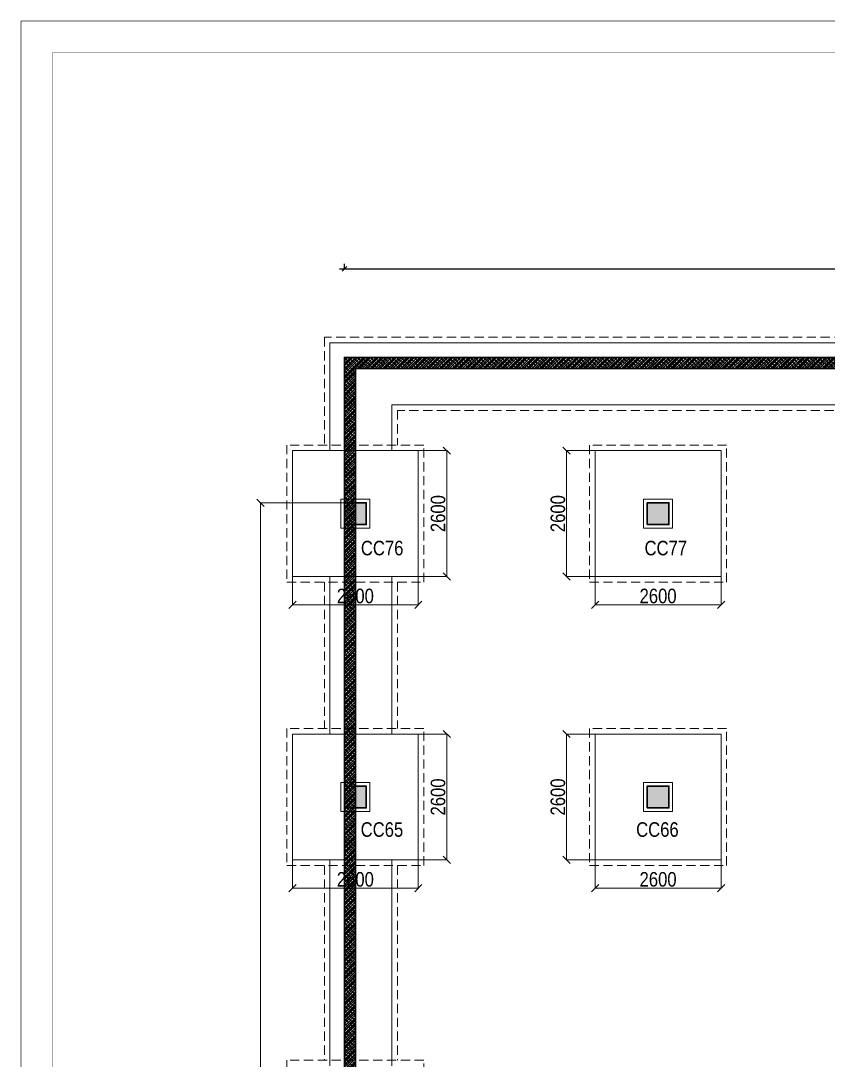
# Model space of a CAD drawing. Header units: millimetres. Extents: x 1112055 to 3390982, y -148532 to 766891.
# Drawn here: x 1923595 to 1940265, y 362096 to 383554 of the extents above; entities that cross this region are included whole.
import ezdxf

# ---------------------------------------------------------------- set-up
doc = ezdxf.new("R2010")
doc.units = ezdxf.units.MM
doc.header["$PDMODE"] = 35
doc.header["$PDSIZE"] = -25
doc.linetypes.add('Hidden', pattern=[9.525, 6.35, -3.175])
for name, color, linetype, lineweight in [('A_COL', 5, 'Continuous', 25), ('A_COL BASEMENT', 1, 'Continuous', 25), ('A_R.C.C', 5, 'Continuous', 25), ('B COL. NO.', 3, 'Continuous', 20), ('B FINAL COLUMN', 1, 'Continuous', 30), ('B FOOTING', 49, 'Continuous', 20), ('B FOOTING DIM', 234, 'Continuous', 9), ('B HATCH', 250, 'Continuous', 0), ('B P.C.C', 251, 'Continuous', 0), ('B TITLE BLOCK', 250, 'Continuous', 0)]:
    doc.layers.add(name, color=color, linetype=linetype, lineweight=lineweight)
for name, color, linetype, lineweight, true_color in [('A_COL HATCH', 7, 'Continuous', 0, 0xc0c0c0), ('A_R.C.C HATCH', 7, 'Continuous', 0, 0xc0c0c0), ('B Pedestal', 7, 'Continuous', 9, 0x5c8948), ('B-COL HT', 7, 'Continuous', 0, 0x4e4f45)]:
    doc.layers.add(name, color=color, linetype=linetype, lineweight=lineweight, true_color=true_color)
doc.styles.add('Cali', font='calibri.ttf')
doc.styles.add('SWINC', font='swissc.ttf')
doc.dimstyles.new('1.100', dxfattribs={"dimtxt": 200, "dimasz": 100, "dimexe": 100, "dimexo": 100, "dimgap": 100, "dimtad": 1, "dimdec": 0, "dimzin": 0, "dimdsep": 46, "dimtxsty": 'Cali', "dimblk": 'OBLIQUE', "dimcen": 0, "dimdle": 100, "dimclrd": 256, "dimclre": 256, "dimclrt": 3, "dimadec": 0, "dimazin": 0, "dimtfac": 1, "dimtdec": 0, "dimtofl": 0, "dimtmove": 1, "dimatfit": 0, "dimfxl": 100, "dimfxlon": 1, "dimtolj": 1, "dimtzin": 0, "dimlwd": -1, "dimlwe": -1, "dimarcsym": 0})
doc.dimstyles.new('BHOOMI', dxfattribs={"dimtxt": 230, "dimasz": 150, "dimexe": 10, "dimexo": 0, "dimgap": 25, "dimtad": 1, "dimdec": 0, "dimzin": 0, "dimdsep": 46, "dimtxsty": 'SWINC', "dimblk": 'OBLIQUE', "dimcen": 0.09, "dimclrd": 250, "dimclre": 250, "dimclrt": 256, "dimaunit": 1, "dimadec": 3, "dimazin": 0, "dimtfac": 1, "dimtdec": 0, "dimtofl": 0, "dimtmove": 1, "dimatfit": 3, "dimfxl": 100, "dimtolj": 1, "dimtzin": 0, "dimlwd": 9, "dimlwe": 5, "dimarcsym": 0})

# ---------------------------------------------------------------- blocks, each defined once
blk = doc.blocks.new('A$C4824')
at = {"layer": 'A_R.C.C HATCH'}
h = blk.add_hatch(dxfattribs=at)
h.set_pattern_fill('ANSI31', color=256, scale=300, style=0)
h.set_pattern_definition([(45, (33068.957, -102038.65), (-26.516504, 26.516504), [])])
h.paths.add_polyline_path([(37226, 109791), (32724, 109791), (32724, 109205), (0, 109205), (0, 0), (50920, 0), (50920, 39880), (63550, 39880), (63550, 113021), (37226, 112559)])
h.paths.add_polyline_path([(48260, 112523), (44975, 112465), (44975, 109245), (48260, 109244)], flags=16)
h.paths.add_polyline_path([(42405, 109791), (42405, 112420), (37456, 112333), (37456, 109791)], flags=0)
h.paths.add_polyline_path([(42635, 106355), (44065, 106355), (44065, 112449), (42635, 112424)], flags=0)
h.paths.add_polyline_path([(44745, 112461), (44282, 112453), (44282, 99895), (28740, 99895), (28740, 100125), (44065, 100125), (44065, 106125), (28740, 106125), (28740, 106355), (42405, 106355), (42405, 109561), (32954, 109561), (32954, 108975), (230, 108975), (230, 230), (50690, 230), (50690, 40110), (63320, 40110), (63320, 109014), (44745, 109015)], flags=16)
h.paths.add_polyline_path([(55920, 109244), (48490, 109244), (48490, 112527), (55920, 112657)], flags=16)
h.paths.add_polyline_path([(63320, 109244), (63320, 112787), (56145, 112661), (56145, 109244)], flags=16)
at = {"layer": 'A_R.C.C'}
for points in [[(37226, 109791), (32724, 109791), (32724, 109205), (0, 109205), (0, 0), (50920, 0), (50920, 39880), (63550, 39880), (63550, 113021), (37226, 112559)], [(44745, 112461), (44282, 112453), (44282, 99895), (28740, 99895), (28740, 100125), (44065, 100125), (44065, 106125), (28740, 106125), (28740, 106355), (42405, 106355), (42405, 109561), (32954, 109561), (32954, 108975), (230, 108975), (230, 230), (50690, 230), (50690, 40110), (63320, 40110), (63320, 109014), (44745, 109015)]]:
    blk.add_lwpolyline(points, close=True, dxfattribs=at)
blk = doc.blocks.new('A$C9881')
at = {"layer": 'A_COL HATCH'}
for points in [[(-11800, -150), (-11800, -600), (-12250, -600), (-12250, -150)], [(-5550, -150), (-5550, -600), (-6000, -600), (-6000, -150)], [(-11800, -6000), (-11800, -6450), (-12250, -6450), (-12250, -6000)], [(-5550, -6000), (-5550, -6450), (-6000, -6450), (-6000, -6000)]]:
    blk.add_hatch(color=256, dxfattribs=at).paths.add_polyline_path(points)
at = {"layer": 'A_COL BASEMENT'}
for points in [[(-11800, -150), (-11800, -600), (-12250, -600), (-12250, -150)], [(-5550, -150), (-5550, -600), (-6000, -600), (-6000, -150)], [(-11800, -6000), (-11800, -6450), (-12250, -6450), (-12250, -6000)], [(-5550, -6000), (-5550, -6450), (-6000, -6450), (-6000, -6000)]]:
    blk.add_lwpolyline(points, close=True, dxfattribs=at)
blk = doc.blocks.new('A$C4b8f6dbc')
at = {"layer": 'A_COL'}
blk.add_blockref('A$C9881', (12250, 114825), dxfattribs=at)
at = {"layer": 'A_R.C.C'}
blk.add_blockref('A$C4824', (0, 8470), dxfattribs=at)
blk = doc.blocks.new('_Oblique')
at = {"color": 0, "linetype": 'ByBlock', "lineweight": -2}
blk.add_line((-0.5, -0.5), (0.5, 0.5), dxfattribs=at)
blk = doc.blocks.new('*D2217')
at = {"layer": 'B FOOTING DIM', "color": 250, "lineweight": 5, "ltscale": 0.5, "transparency": 16777216}
for p, q in [((1929202, 366230), (1929202, 365639)), ((1931802, 366230), (1931802, 365639)), ((1929202, 365649), (1931802, 365649))]:
    blk.add_line(p, q, dxfattribs=at)
at = {"layer": 'Defpoints', "color": 0, "lineweight": 30, "ltscale": 0.5, "transparency": 16777216}
for p in [(1929202, 366230), (1931802, 366230), (1931802, 365649)]:
    blk.add_point(p, dxfattribs=at)
at = {"layer": 'B FOOTING DIM', "color": 250, "lineweight": 5, "ltscale": 0.5, "transparency": 16777216, "xscale": 150, "yscale": 150, "zscale": 150, "rotation": 180}
blk.add_blockref('_Oblique', (1929202, 365649), dxfattribs=at)
at = {"layer": 'B FOOTING DIM', "color": 250, "lineweight": 5, "ltscale": 0.5, "transparency": 16777216, "xscale": 150, "yscale": 150, "zscale": 150}
blk.add_blockref('_Oblique', (1931802, 365649), dxfattribs=at)
at = {"layer": 'B FOOTING DIM', "ltscale": 0.5, "transparency": 16777216, "insert": (1930502, 365828), "char_height": 300, "attachment_point": 5, "style": 'SWINC'}
blk.add_mtext('\\A1;2600', dxfattribs=at)
blk = doc.blocks.new('*D2218')
at = {"layer": 'B FOOTING DIM', "color": 250, "lineweight": 5, "ltscale": 0.5, "transparency": 16777216}
for p, q in [((1931802, 368830), (1932399, 368830)), ((1932389, 366230), (1932389, 368830)), ((1931802, 366230), (1932399, 366230))]:
    blk.add_line(p, q, dxfattribs=at)
at = {"layer": 'Defpoints', "color": 0, "lineweight": 30, "ltscale": 0.5, "transparency": 16777216}
for p in [(1931802, 368830), (1932389, 368830), (1931802, 366230)]:
    blk.add_point(p, dxfattribs=at)
at = {"layer": 'B FOOTING DIM', "color": 250, "lineweight": 5, "ltscale": 0.5, "transparency": 16777216, "xscale": 150, "yscale": 150, "zscale": 150}
for p, rotation in [((1932389, 368830), 90), ((1932389, 366230), 270)]:
    blk.add_blockref('_Oblique', p, dxfattribs=dict(at, rotation=rotation))
at = {"layer": 'B FOOTING DIM', "ltscale": 0.5, "transparency": 16777216, "insert": (1932210, 367530), "char_height": 300, "attachment_point": 5, "rotation": 90, "style": 'SWINC'}
blk.add_mtext('\\A1;2600', dxfattribs=at)
blk = doc.blocks.new('*D2219')
at = {"layer": 'B FOOTING DIM', "color": 250, "lineweight": 5, "ltscale": 0.5, "transparency": 16777216}
for p, q in [((1935452, 366230), (1935452, 365639)), ((1938052, 366230), (1938052, 365639)), ((1935452, 365649), (1938052, 365649))]:
    blk.add_line(p, q, dxfattribs=at)
at = {"layer": 'Defpoints', "color": 0, "lineweight": 30, "ltscale": 0.5, "transparency": 16777216}
for p in [(1935452, 366230), (1938052, 366230), (1938052, 365649)]:
    blk.add_point(p, dxfattribs=at)
at = {"layer": 'B FOOTING DIM', "color": 250, "lineweight": 5, "ltscale": 0.5, "transparency": 16777216, "xscale": 150, "yscale": 150, "zscale": 150, "rotation": 180}
blk.add_blockref('_Oblique', (1935452, 365649), dxfattribs=at)
at = {"layer": 'B FOOTING DIM', "color": 250, "lineweight": 5, "ltscale": 0.5, "transparency": 16777216, "xscale": 150, "yscale": 150, "zscale": 150}
blk.add_blockref('_Oblique', (1938052, 365649), dxfattribs=at)
at = {"layer": 'B FOOTING DIM', "ltscale": 0.5, "transparency": 16777216, "insert": (1936752, 365828), "char_height": 300, "attachment_point": 5, "style": 'SWINC'}
blk.add_mtext('\\A1;2600', dxfattribs=at)
blk = doc.blocks.new('*D1860')
at = {"layer": 'B FOOTING DIM', "color": 250, "lineweight": 5, "ltscale": 0.5, "transparency": 16777216}
for p, q in [((1935452, 368830), (1934854, 368830)), ((1934864, 366230), (1934864, 368830)), ((1935452, 366230), (1934854, 366230))]:
    blk.add_line(p, q, dxfattribs=at)
at = {"layer": 'Defpoints', "color": 0, "lineweight": 30, "ltscale": 0.5, "transparency": 16777216}
for p in [(1934864, 368830), (1935452, 368830), (1935452, 366230)]:
    blk.add_point(p, dxfattribs=at)
at = {"layer": 'B FOOTING DIM', "color": 250, "lineweight": 5, "ltscale": 0.5, "transparency": 16777216, "xscale": 150, "yscale": 150, "zscale": 150}
for p, rotation in [((1934864, 368830), 90), ((1934864, 366230), 270)]:
    blk.add_blockref('_Oblique', p, dxfattribs=dict(at, rotation=rotation))
at = {"layer": 'B FOOTING DIM', "ltscale": 0.5, "transparency": 16777216, "insert": (1934685, 367530), "char_height": 300, "attachment_point": 5, "rotation": 90, "style": 'SWINC'}
blk.add_mtext('\\A1;2600', dxfattribs=at)
blk = doc.blocks.new('*D2211')
at = {"layer": 'B FOOTING DIM', "color": 250, "lineweight": 5, "ltscale": 0.5, "transparency": 16777216}
for p, q in [((1929202, 372080), (1929202, 371489)), ((1931802, 372080), (1931802, 371489)), ((1929202, 371499), (1931802, 371499))]:
    blk.add_line(p, q, dxfattribs=at)
at = {"layer": 'Defpoints', "color": 0, "lineweight": 30, "ltscale": 0.5, "transparency": 16777216}
for p in [(1929202, 372080), (1931802, 372080), (1931802, 371499)]:
    blk.add_point(p, dxfattribs=at)
at = {"layer": 'B FOOTING DIM', "color": 250, "lineweight": 5, "ltscale": 0.5, "transparency": 16777216, "xscale": 150, "yscale": 150, "zscale": 150, "rotation": 180}
blk.add_blockref('_Oblique', (1929202, 371499), dxfattribs=at)
at = {"layer": 'B FOOTING DIM', "color": 250, "lineweight": 5, "ltscale": 0.5, "transparency": 16777216, "xscale": 150, "yscale": 150, "zscale": 150}
blk.add_blockref('_Oblique', (1931802, 371499), dxfattribs=at)
at = {"layer": 'B FOOTING DIM', "ltscale": 0.5, "transparency": 16777216, "insert": (1930502, 371678), "char_height": 300, "attachment_point": 5, "style": 'SWINC'}
blk.add_mtext('\\A1;2600', dxfattribs=at)
blk = doc.blocks.new('*D2212')
at = {"layer": 'B FOOTING DIM', "color": 250, "lineweight": 5, "ltscale": 0.5, "transparency": 16777216}
for p, q in [((1931802, 374680), (1932399, 374680)), ((1932389, 372080), (1932389, 374680)), ((1931802, 372080), (1932399, 372080))]:
    blk.add_line(p, q, dxfattribs=at)
at = {"layer": 'Defpoints', "color": 0, "lineweight": 30, "ltscale": 0.5, "transparency": 16777216}
for p in [(1931802, 374680), (1932389, 374680), (1931802, 372080)]:
    blk.add_point(p, dxfattribs=at)
at = {"layer": 'B FOOTING DIM', "color": 250, "lineweight": 5, "ltscale": 0.5, "transparency": 16777216, "xscale": 150, "yscale": 150, "zscale": 150}
for p, rotation in [((1932389, 374680), 90), ((1932389, 372080), 270)]:
    blk.add_blockref('_Oblique', p, dxfattribs=dict(at, rotation=rotation))
at = {"layer": 'B FOOTING DIM', "ltscale": 0.5, "transparency": 16777216, "insert": (1932210, 373380), "char_height": 300, "attachment_point": 5, "rotation": 90, "style": 'SWINC'}
blk.add_mtext('\\A1;2600', dxfattribs=at)
blk = doc.blocks.new('*D2213')
at = {"layer": 'B FOOTING DIM', "color": 250, "lineweight": 5, "ltscale": 0.5, "transparency": 16777216}
for p, q in [((1935452, 372080), (1935452, 371489)), ((1938052, 372080), (1938052, 371489)), ((1935452, 371499), (1938052, 371499))]:
    blk.add_line(p, q, dxfattribs=at)
at = {"layer": 'Defpoints', "color": 0, "lineweight": 30, "ltscale": 0.5, "transparency": 16777216}
for p in [(1935452, 372080), (1938052, 372080), (1938052, 371499)]:
    blk.add_point(p, dxfattribs=at)
at = {"layer": 'B FOOTING DIM', "color": 250, "lineweight": 5, "ltscale": 0.5, "transparency": 16777216, "xscale": 150, "yscale": 150, "zscale": 150, "rotation": 180}
blk.add_blockref('_Oblique', (1935452, 371499), dxfattribs=at)
at = {"layer": 'B FOOTING DIM', "color": 250, "lineweight": 5, "ltscale": 0.5, "transparency": 16777216, "xscale": 150, "yscale": 150, "zscale": 150}
blk.add_blockref('_Oblique', (1938052, 371499), dxfattribs=at)
at = {"layer": 'B FOOTING DIM', "ltscale": 0.5, "transparency": 16777216, "insert": (1936752, 371678), "char_height": 300, "attachment_point": 5, "style": 'SWINC'}
blk.add_mtext('\\A1;2600', dxfattribs=at)
blk = doc.blocks.new('*D1858')
at = {"layer": 'B FOOTING DIM', "color": 250, "lineweight": 5, "ltscale": 0.5, "transparency": 16777216}
for p, q in [((1935452, 374680), (1934854, 374680)), ((1934864, 372080), (1934864, 374680)), ((1935452, 372080), (1934854, 372080))]:
    blk.add_line(p, q, dxfattribs=at)
at = {"layer": 'Defpoints', "color": 0, "lineweight": 30, "ltscale": 0.5, "transparency": 16777216}
for p in [(1934864, 374680), (1935452, 374680), (1935452, 372080)]:
    blk.add_point(p, dxfattribs=at)
at = {"layer": 'B FOOTING DIM', "color": 250, "lineweight": 5, "ltscale": 0.5, "transparency": 16777216, "xscale": 150, "yscale": 150, "zscale": 150}
for p, rotation in [((1934864, 374680), 90), ((1934864, 372080), 270)]:
    blk.add_blockref('_Oblique', p, dxfattribs=dict(at, rotation=rotation))
at = {"layer": 'B FOOTING DIM', "ltscale": 0.5, "transparency": 16777216, "insert": (1934685, 373380), "char_height": 300, "attachment_point": 5, "rotation": 90, "style": 'SWINC'}
blk.add_mtext('\\A1;2600', dxfattribs=at)
blk = doc.blocks.new('*D1826')
at = {"layer": 'B FOOTING DIM', "color": 3, "lineweight": 5, "ltscale": 0.5, "transparency": 16777216}
for p, q in [((1930277, 373605), (1928533, 373605)), ((1928543, 373605), (1928543, 347761)), ((1930277, 347761), (1928533, 347761))]:
    blk.add_line(p, q, dxfattribs=at)
at = {"layer": 'Defpoints', "color": 0, "lineweight": 30, "ltscale": 0.5, "transparency": 16777216}
for p in [(1930277, 373605), (1928543, 347761), (1930277, 347761)]:
    blk.add_point(p, dxfattribs=at)
at = {"layer": 'B FOOTING DIM', "color": 3, "lineweight": 5, "ltscale": 0.5, "transparency": 16777216, "xscale": 150, "yscale": 150, "zscale": 150}
for p, rotation in [((1928543, 373605), 90), ((1928543, 347761), 270)]:
    blk.add_blockref('_Oblique', p, dxfattribs=dict(at, rotation=rotation))
at = {"layer": 'B FOOTING DIM', "ltscale": 0.5, "transparency": 16777216, "insert": (1928361, 360683), "char_height": 300, "attachment_point": 5, "rotation": 90, "style": 'SWINC'}
blk.add_mtext('\\A1;{\\C3;SECTION - PP}', dxfattribs=at)
blk = doc.blocks.new('*D2494')
at = {"transparency": 16777216}
for p, q in [((1930277, 378435), (1930277, 378535)), ((1967503, 378435), (1967503, 378535)), ((1930177, 378435), (1967603, 378435))]:
    blk.add_line(p, q, dxfattribs=at)
at = {"layer": 'Defpoints', "color": 0, "transparency": 16777216}
for p in [(1967503, 378435), (1967503, 377191), (1930277, 376605)]:
    blk.add_point(p, dxfattribs=at)
at = {"transparency": 16777216, "xscale": 100, "yscale": 100, "zscale": 100, "rotation": 180}
blk.add_blockref('_Oblique', (1930277, 378435), dxfattribs=at)
at = {"transparency": 16777216, "xscale": 100, "yscale": 100, "zscale": 100}
blk.add_blockref('_Oblique', (1967503, 378435), dxfattribs=at)
at = {"color": 3, "transparency": 16777216, "insert": (1948890, 378637), "char_height": 200, "attachment_point": 5, "style": 'Cali'}
blk.add_mtext('\\A1;37226', dxfattribs=at)

msp = doc.modelspace()

# ---------------------------------------------------------------- hatches: boundary and pattern name
at = {"layer": 'B HATCH', "lineweight": 0}
h = msp.add_hatch(dxfattribs=at)
h.set_pattern_fill('ANSI37', color=250, scale=20, style=0)
h.set_pattern_definition([(45, (216966.357, -141945.74), (-44.9012806, 44.9012806), []), (135, (216966.357, -141945.74), (-44.9012806, -44.9012806), [])])
h.paths.add_polyline_path([(1993596.9, 376644.1), (1993596.9, 380187.1), (1986421.9, 380061.1), (1986421.9, 376644.3)], flags=16)
h.paths.add_polyline_path([(1967732.9, 377190.9), (1972681.9, 377190.9), (1972681.9, 379819.8), (1967732.9, 379732.9)], flags=16)
h.paths.add_polyline_path([(1974571.9, 379853.2), (1975021.9, 379861.1), (1975021.9, 376643.9), (1974571.9, 376643.9)], flags=16)
h.paths.add_polyline_path([(1930506.9, 376375.7), (1930506.9, 267630.1), (1980966.9, 267630.1), (1980966.9, 307510.1), (1993596.9, 307510.1), (1993596.9, 376414.1), (1974558.5, 376414.7), (1974558.5, 373755.1), (1974341.9, 373755.1), (1974341.9, 379849.1), (1972911.9, 379824), (1972911.9, 373755.1), (1972681.9, 373755.1), (1972681.9, 376960.9), (1963230.9, 376960.9), (1963230.9, 376375.7)], flags=16)
h.paths.add_polyline_path([(1986196.6, 380057.2), (1986196.6, 376644.4), (1978766.9, 376644.6), (1978766.9, 379926.8)], flags=16)
h.paths.add_polyline_path([(1975251.9, 376644.7), (1975251.9, 379865.1), (1978536.9, 379922.8), (1978536.9, 376644.6)], flags=16)
h.paths.add_polyline_path([(1963000.9, 376605.7), (1930276.9, 376605.7), (1930276.9, 267400.1), (1981196.9, 267400.1), (1981196.9, 307280.1), (1993826.9, 307280.1), (1993826.9, 380421.1), (1967502.9, 379959.1), (1967502.9, 377190.9), (1963000.9, 377190.9)])
at = {"layer": 'B-COL HT', "lineweight": 0}
h = msp.add_hatch(color=250, dxfattribs=at)
h.dxf.hatch_style = 1
h.paths.add_polyline_path([(1930276.9, 373155.2), (1930726.9, 373155.2), (1930726.9, 373605.2), (1930276.9, 373605.2)])
h = msp.add_hatch(color=250, dxfattribs=at)
h.dxf.hatch_style = 1
h.paths.add_polyline_path([(1936526.9, 373155.2), (1936976.9, 373155.2), (1936976.9, 373605.2), (1936526.9, 373605.2)])
h = msp.add_hatch(color=250, dxfattribs=at)
h.dxf.hatch_style = 1
h.paths.add_polyline_path([(1930276.9, 367305.2), (1930726.9, 367305.2), (1930726.9, 367755.2), (1930276.9, 367755.2)])
h = msp.add_hatch(color=250, dxfattribs=at)
h.dxf.hatch_style = 1
h.paths.add_polyline_path([(1936526.9, 367305.2), (1936976.9, 367305.2), (1936976.9, 367755.2), (1936526.9, 367755.2)])

# ---------------------------------------------------------------- linework, layer by layer
at = {"layer": 'B FINAL COLUMN', "color": 16, "lineweight": 30}
msp.add_lwpolyline([(1963000.9, 376605.7), (1930276.9, 376605.7), (1930276.9, 267400.1), (1981196.9, 267400.1), (1981196.9, 307280.1), (1993826.9, 307280.1), (1993826.9, 380421.1), (1967502.9, 379959.1), (1967502.9, 377190.9), (1963000.9, 377190.9), (1963000.9, 376605.7)], dxfattribs=at)
msp.add_lwpolyline([(1930506.9, 267630.1), (1980966.9, 267630.1), (1980966.9, 307510.1), (1993596.9, 307510.1), (1993596.9, 376414.1), (1974558.5, 376414.7), (1974558.5, 373755.1), (1974341.9, 373755.1), (1974341.9, 379849.1), (1972911.9, 379824), (1972911.9, 373755.1), (1972681.9, 373755.1), (1972681.9, 376960.9), (1963230.9, 376960.9), (1963230.9, 376375.7), (1930506.9, 376375.7)], close=True, dxfattribs=at)
at = {"layer": 'B FINAL COLUMN', "color": 4}
for points in [[(1930276.9, 373155.2), (1930726.9, 373155.2), (1930726.9, 373605.2), (1930276.9, 373605.2)], [(1936526.9, 373155.2), (1936976.9, 373155.2), (1936976.9, 373605.2), (1936526.9, 373605.2)], [(1930276.9, 367305.2), (1930726.9, 367305.2), (1930726.9, 367755.2), (1930276.9, 367755.2)], [(1936526.9, 367305.2), (1936976.9, 367305.2), (1936976.9, 367755.2), (1936526.9, 367755.2)]]:
    msp.add_lwpolyline(points, close=True, dxfattribs=at)
at = {"layer": 'B FOOTING'}
for points in [[(1994126.9, 375025.1), (1994126.9, 380726.4), (1967202.9, 380253.9), (1967202.9, 377490.9), (1962700.9, 377490.9), (1962700.9, 376905.7), (1929976.9, 376905.7), (1929976.9, 374680.2)], [(1971931.9, 375100.1), (1971931.9, 376210.9), (1963980.9, 376210.9), (1963980.9, 375625.7), (1931256.9, 375625.7), (1931256.9, 374680.2)], [(1929976.9, 372080.2), (1929976.9, 368830.2)], [(1931256.9, 372080.2), (1931256.9, 368830.2)], [(1929976.9, 366230.2), (1929976.9, 361981.2)], [(1931256.9, 366230.2), (1931256.9, 361981.2)]]:
    msp.add_lwpolyline(points, dxfattribs=at)
for points in [[(1929201.9, 372080.2), (1931801.9, 372080.2), (1931801.9, 374680.2), (1929201.9, 374680.2)], [(1935451.9, 372080.2), (1938051.9, 372080.2), (1938051.9, 374680.2), (1935451.9, 374680.2)], [(1929201.9, 366230.2), (1931801.9, 366230.2), (1931801.9, 368830.2), (1929201.9, 368830.2)], [(1935451.9, 366230.2), (1938051.9, 366230.2), (1938051.9, 368830.2), (1935451.9, 368830.2)]]:
    msp.add_lwpolyline(points, close=True, dxfattribs=at)
at = {"layer": 'B P.C.C', "color": 250, "linetype": 'Hidden', "lineweight": 0, "ltscale": 30}
for points in [[(1994241.9, 375140.1), (1994241.9, 380843.5), (1967087.9, 380366.9), (1967087.9, 377605.9), (1962585.9, 377605.9), (1962585.9, 377020.7), (1929861.9, 377020.7), (1929861.9, 374795.2)], [(1971816.9, 375215.1), (1971816.9, 376095.9), (1964095.9, 376095.9), (1964095.9, 375510.7), (1931371.9, 375510.7), (1931371.9, 374795.2)], [(1929861.9, 371965.2), (1929861.9, 368945.2)], [(1931371.9, 371965.2), (1931371.9, 368945.2)], [(1929861.9, 366115.2), (1929861.9, 362096.2)], [(1931371.9, 366115.2), (1931371.9, 362096.2)]]:
    msp.add_lwpolyline(points, dxfattribs=at)
for points in [[(1929086.9, 371965.2), (1931916.9, 371965.2), (1931916.9, 374795.2), (1929086.9, 374795.2)], [(1935336.9, 371965.2), (1938166.9, 371965.2), (1938166.9, 374795.2), (1935336.9, 374795.2)], [(1929086.9, 366115.2), (1931916.9, 366115.2), (1931916.9, 368945.2), (1929086.9, 368945.2)], [(1935336.9, 366115.2), (1938166.9, 366115.2), (1938166.9, 368945.2), (1935336.9, 368945.2)], [(1929086.9, 359266.2), (1931916.9, 359266.2), (1931916.9, 362096.2), (1929086.9, 362096.2)]]:
    msp.add_lwpolyline(points, close=True, dxfattribs=at)
at = {"layer": 'B Pedestal', "color": 87, "lineweight": 9}
for points in [[(1930201.9, 373080.2), (1930801.9, 373080.2), (1930801.9, 373680.2), (1930201.9, 373680.2)], [(1936451.9, 373080.2), (1937051.9, 373080.2), (1937051.9, 373680.2), (1936451.9, 373680.2)], [(1930201.9, 367230.2), (1930801.9, 367230.2), (1930801.9, 367830.2), (1930201.9, 367830.2)], [(1936451.9, 367230.2), (1937051.9, 367230.2), (1937051.9, 367830.2), (1936451.9, 367830.2)]]:
    msp.add_lwpolyline(points, close=True, dxfattribs=at)
at = {"layer": 'B TITLE BLOCK', "color": 1, "const_width": 8.39}
msp.add_lwpolyline([(1923598.8, 383550.1), (2021147.1, 383550.1), (2021147.1, 215877.3), (1923598.8, 215877.3)], close=True, dxfattribs=at)
at = {"layer": 'B TITLE BLOCK', "color": 250, "lineweight": 0, "const_width": 8.39}
msp.add_lwpolyline([(1924251.4, 382897.4), (2020494.4, 382897.4), (2020494.4, 216529.9), (1924251.4, 216529.9)], close=True, dxfattribs=at)

# ---------------------------------------------------------------- block references
at = {"layer": 'B FOOTING'}
msp.add_blockref('A$C4b8f6dbc', (1930276.9, 258930.1), dxfattribs=at)

# ---------------------------------------------------------------- texts
at = {"layer": 'B COL. NO.', "style": 'SWINC'}
for s, p in [('CC76', (1930616.4, 372518.8)), ('CC77', (1936472.3, 372518.8)), ('CC65', (1930611.4, 366708.1)), ('CC66', (1936299.4, 366708.1))]:
    msp.add_text(s, height=300, dxfattribs=at).set_placement(p)

# ---------------------------------------------------------------- dimensions: what is measured, and where the dimension line sits
dim = msp.add_linear_dim(base=(1967502.9, 378435), p1=(1930276.9, 376605.1), p2=(1967502.9, 377190.9), dimstyle='1.100', override={"dimfxl": 0.18, "dimarcsym": 2})
dim.commit()
dim.dimension.update_dxf_attribs({"geometry": '*D2494', "text_midpoint": (1948889.9, 378637.4)})
at = {"layer": 'B FOOTING DIM', "color": 250, "ltscale": 0.5}
for base, p1, p2, picture, middle in [((1932389.4, 374680.2), (1931801.9, 372080.2), (1931801.9, 374680.2), '*D2212', (1932210.2, 373380.2)), ((1934864.4, 374680.2), (1935451.9, 372080.2), (1935451.9, 374680.2), '*D1858', (1934685.2, 373380.2)), ((1932389.4, 368830.2), (1931801.9, 366230.2), (1931801.9, 368830.2), '*D2218', (1932210.2, 367530.2)), ((1934864.4, 368830.2), (1935451.9, 366230.2), (1935451.9, 368830.2), '*D1860', (1934685.2, 367530.2))]:
    dim = msp.add_linear_dim(base=base, p1=p1, p2=p2, angle=90, dimstyle='BHOOMI', override={"dimtxt": 300, "dimlwd": 5}, dxfattribs=at)
    dim.commit()
    dim.dimension.update_dxf_attribs({"geometry": picture, "text_midpoint": middle})
at = {"layer": 'B FOOTING DIM', "ltscale": 0.5}
dim = msp.add_linear_dim(base=(1928543.4, 347760.7), p1=(1930276.9, 373605.2), p2=(1930276.9, 347760.7), angle=90, text='{\\C3;SECTION - PP}', dimstyle='BHOOMI', override={"dimtxt": 300, "dimclrd": 3, "dimclre": 3, "dimlwd": 5}, dxfattribs=at)
dim.commit()
dim.dimension.update_dxf_attribs({"geometry": '*D1826', "text_midpoint": (1928361.2, 360683)})
at = {"layer": 'B FOOTING DIM', "color": 250, "ltscale": 0.5}
for base, p1, p2, picture, middle in [((1931801.9, 371498.7), (1929201.9, 372080.2), (1931801.9, 372080.2), '*D2211', (1930501.9, 371677.9)), ((1938051.9, 371498.7), (1935451.9, 372080.2), (1938051.9, 372080.2), '*D2213', (1936751.9, 371677.9)), ((1931801.9, 365648.7), (1929201.9, 366230.2), (1931801.9, 366230.2), '*D2217', (1930501.9, 365827.9)), ((1938051.9, 365648.7), (1935451.9, 366230.2), (1938051.9, 366230.2), '*D2219', (1936751.9, 365827.9))]:
    dim = msp.add_linear_dim(base=base, p1=p1, p2=p2, dimstyle='BHOOMI', override={"dimtxt": 300, "dimlwd": 5}, dxfattribs=at)
    dim.commit()
    dim.dimension.update_dxf_attribs({"geometry": picture, "text_midpoint": middle})

doc.saveas('drawing.dxf')
